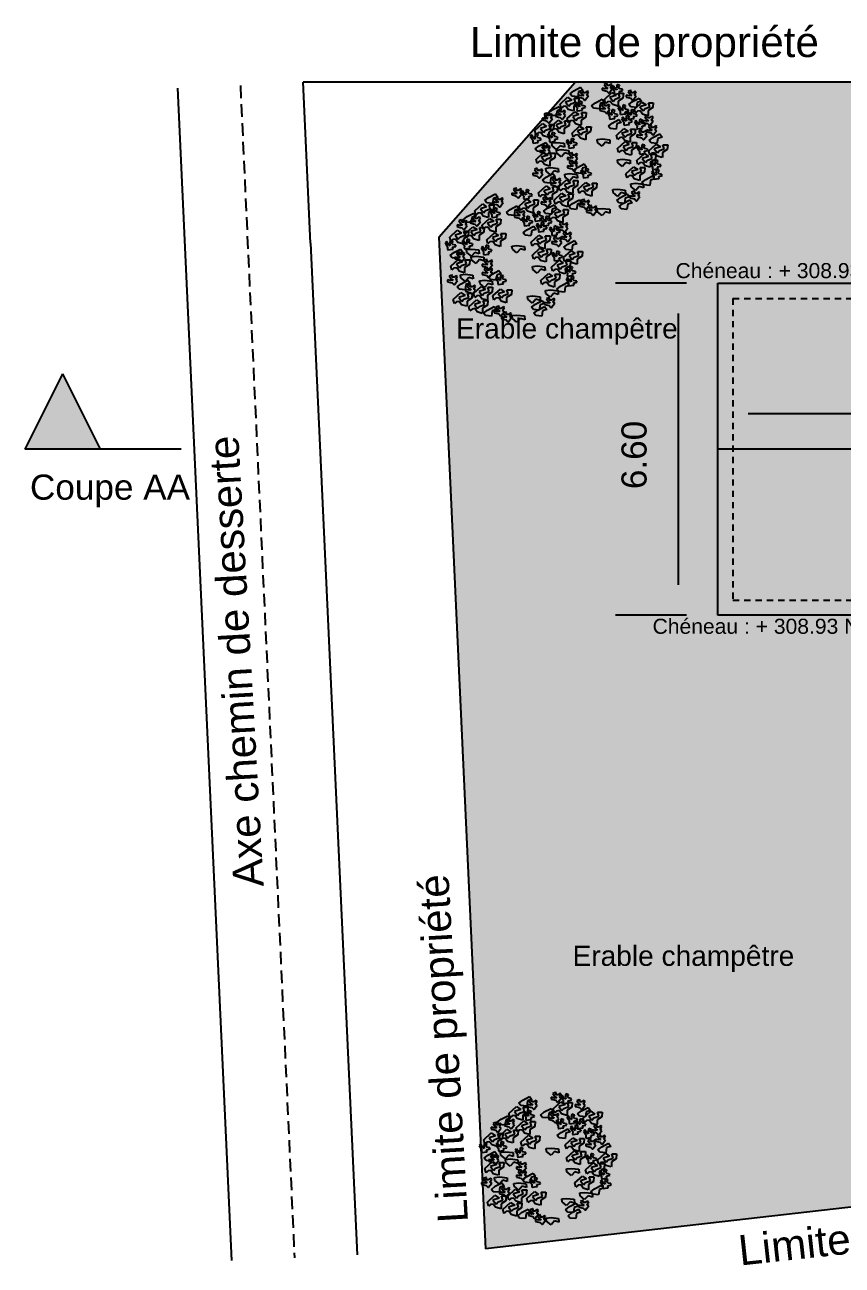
# Model space of a CAD drawing. Header units: millimetres. Extents: x 2330.9 to 2374, y 1703.3 to 1732.6.
# Drawn here: x 2330.95 to 2347.2, y 1705.06 to 1729.74 of the extents above; entities that cross this region are included whole.
import ezdxf

# ---------------------------------------------------------------- set-up
doc = ezdxf.new("R2010")
doc.units = ezdxf.units.MM
doc.linetypes.add('CACHE', pattern=[0.375, 0.25, -0.125])
for name, color, linetype in [('Cotations', 1, 'Continuous'), ('Espaces verts', 82, 'Continuous'), ('LimitesCommunes', 6, 'Continuous'), ('LimitesLot', 5, 'Continuous'), ('Maison', 7, 'Continuous'), ('Texte', 7, 'Continuous')]:
    doc.layers.add(name, color=color, linetype=linetype)
doc.styles.get("Standard").update_dxf_attribs({"font": 'Arial.ttf'})
doc.dimstyles.new('ISO-25', dxfattribs={"dimtxt": 2.5, "dimasz": 2.5, "dimexe": 1.25, "dimexo": 0.625, "dimtad": 1, "dimtxsty": 'Standard', "dimcen": 2.5, "dimadec": 0, "dimazin": 0, "dimtfac": 1, "dimtmove": 0, "dimatfit": 3, "dimfxl": 1, "dimarcsym": 0})

# ---------------------------------------------------------------- blocks, each defined once
blk = doc.blocks.new('*D10')
at = {"layer": 'Cotations', "color": 0, "lineweight": -2, "transparency": 16777216}
for p, q in [((2344.734, 1721.92), (2344.734, 1723.257)), ((2360.234, 1721.92), (2360.234, 1723.257)), ((2345.334, 1722.007), (2359.634, 1722.007))]:
    blk.add_line(p, q, dxfattribs=at)
at = {"layer": 'Cotations', "color": 0, "transparency": 16777216}
for points in [[(2345.334, 1722.107), (2345.334, 1721.907), (2344.734, 1722.007)], [(2359.634, 1722.107), (2359.634, 1721.907), (2360.234, 1722.007)]]:
    blk.add_solid(points, dxfattribs=at)
at = {"layer": 'Defpoints', "color": 0, "transparency": 16777216}
for p in [(2360.234, 1722.007), (2344.734, 1721.295), (2360.234, 1721.295)]:
    blk.add_point(p, dxfattribs=at)
at = {"layer": 'Cotations', "color": 0, "transparency": 16777216, "insert": (2349.087, 1722.887), "char_height": 0.5, "attachment_point": 5}
blk.add_mtext('15.50', dxfattribs=at)
blk = doc.blocks.new('*D12')
at = {"layer": 'Cotations', "color": 0, "lineweight": -2, "transparency": 16777216}
for p, q in [((2344.109, 1724.595), (2342.698, 1724.595)), ((2343.948, 1718.595), (2343.948, 1723.995)), ((2344.109, 1717.995), (2342.698, 1717.995))]:
    blk.add_line(p, q, dxfattribs=at)
at = {"layer": 'Cotations', "color": 0, "transparency": 16777216}
for points in [[(2343.848, 1723.995), (2344.048, 1723.995), (2343.948, 1724.595)], [(2343.848, 1718.595), (2344.048, 1718.595), (2343.948, 1717.995)]]:
    blk.add_solid(points, dxfattribs=at)
at = {"layer": 'Defpoints', "color": 0, "transparency": 16777216}
for p in [(2343.948, 1724.595), (2344.734, 1724.595), (2344.734, 1717.995)]:
    blk.add_point(p, dxfattribs=at)
at = {"layer": 'Cotations', "color": 0, "transparency": 16777216, "insert": (2343.068, 1721.181), "char_height": 0.5, "attachment_point": 5, "rotation": 90}
blk.add_mtext('6.60', dxfattribs=at)
blk = doc.blocks.new('BRANCHO1', base_point=(16.66, 36.12))
for p, q in [((16.573, 36.15), (16.636, 36.208)), ((16.582, 36.116), (16.573, 36.15)), ((16.671, 36.184), (16.619, 36.168)), ((16.619, 36.168), (16.645, 36.134)), ((16.636, 36.208), (16.671, 36.184)), ((16.645, 36.134), (16.662, 36.153)), ((16.662, 36.153), (16.702, 36.168)), ((16.728, 36.162), (16.688, 36.137)), ((16.688, 36.137), (16.688, 36.101)), ((16.702, 36.168), (16.691, 36.202)), ((16.691, 36.202), (16.731, 36.202)), ((16.731, 36.202), (16.728, 36.162)), ((16.599, 36.131), (16.582, 36.116)), ((16.622, 36.134), (16.599, 36.131)), ((16.642, 36.107), (16.622, 36.134)), ((16.685, 36.094), (16.642, 36.107)), ((16.688, 36.101), (16.685, 36.094))]:
    blk.add_line(p, q)
blk = doc.blocks.new('BRANCHO2', base_point=(16.83, 36.07))
for p, q in [((16.783, 36.097), (16.824, 36.101)), ((16.786, 36.072), (16.783, 36.097)), ((16.824, 36.041), (16.786, 36.072)), ((16.824, 36.101), (16.887, 36.094)), ((16.853, 36.073), (16.824, 36.041)), ((16.889, 36.062), (16.853, 36.073)), ((16.887, 36.094), (16.889, 36.062))]:
    blk.add_line(p, q)
blk = doc.blocks.new('BRANCHO3', base_point=(16.71, 35.96))
for p, q in [((16.69, 36.035), (16.67, 36.026)), ((16.696, 36.032), (16.69, 36.035)), ((16.693, 36.016), (16.696, 36.032)), ((16.655, 35.995), (16.655, 35.979)), ((16.684, 35.989), (16.655, 35.995)), ((16.655, 35.979), (16.681, 35.973)), ((16.67, 36.026), (16.687, 36.001)), ((16.681, 35.973), (16.693, 35.97)), ((16.701, 35.992), (16.684, 35.989)), ((16.687, 36.001), (16.701, 35.992)), ((16.71, 36.016), (16.693, 36.016)), ((16.693, 35.97), (16.707, 35.955)), ((16.707, 35.955), (16.713, 35.955)), ((16.73, 36.029), (16.71, 36.016)), ((16.713, 35.955), (16.724, 35.97)), ((16.724, 35.998), (16.739, 36.023)), ((16.739, 35.989), (16.724, 35.998)), ((16.724, 35.97), (16.739, 35.989)), ((16.739, 36.023), (16.73, 36.029))]:
    blk.add_line(p, q)

msp = doc.modelspace()

# ---------------------------------------------------------------- hatches: boundary and pattern name
at = {"layer": 'Espaces verts', "transparency": 33554508}
h = msp.add_hatch(color=256, dxfattribs=at)
h.dxf.hatch_style = 1
h.paths.add_polyline_path([(2339.189, 1725.531), (2340.117, 1705.404), (2360.086, 1707.692), (2359.46, 1713.71), (2360.389, 1713.808), (2359.941, 1718.012), (2356.741, 1718.012), (2356.741, 1715.512), (2348.241, 1715.512), (2348.241, 1718.012), (2344.741, 1718.012), (2344.741, 1724.612), (2347.641, 1724.612), (2347.641, 1728.612), (2341.899, 1728.612)])
at = {"layer": 'Maison', "true_color": 0x991b1e, "transparency": 33554508}
h = msp.add_hatch(color=244, dxfattribs=at)
h.dxf.hatch_style = 1
h.paths.add_polyline_path([(2360.234, 1724.595), (2344.734, 1724.595), (2344.734, 1721.295), (2360.234, 1721.295)])
h.paths.add_polyline_path([(2360.234, 1721.295), (2344.734, 1721.295), (2344.734, 1717.995), (2348.234, 1717.995), (2348.234, 1715.495), (2356.734, 1715.495), (2356.734, 1717.995), (2360.234, 1717.995)])
h.paths.add_polyline_path([(2356.734, 1728.595), (2347.634, 1728.595), (2347.634, 1724.595), (2356.734, 1724.595)])
h.paths.add_polyline_path([(2363.386, 1724.295), (2360.234, 1724.295), (2360.234, 1718.295), (2364.005, 1718.295)])
at = {"layer": 'Texte', "true_color": 0x939598, "transparency": 33554508}
h = msp.add_hatch(dxfattribs=at)
h.set_pattern_fill('ANGLE', color=252)
h.set_pattern_definition([(0, (0, 0), (0, 6.985), [5.08, -1.905]), (90, (0, 0), (-6.985, 4e-16), [5.08, -1.905])])
h.paths.add_polyline_path([(2331.7, 1722.795), (2330.95, 1721.295), (2332.45, 1721.295)])
h = msp.add_hatch(color=252, dxfattribs=at)
h.dxf.hatch_style = 1
h.paths.add_polyline_path([(2331.7, 1722.795), (2330.95, 1721.295), (2332.45, 1721.295)])

# ---------------------------------------------------------------- linework, layer by layer
at = {"layer": 'LimitesCommunes', "transparency": 33554636}
msp.add_line((2333.988, 1728.479), (2335.063, 1705.158), dxfattribs=at)
at = {"layer": 'LimitesCommunes', "linetype": 'CACHE'}
msp.add_line((2335.236, 1728.531), (2336.312, 1705.212), dxfattribs=at)
at = {"layer": 'LimitesCommunes'}
for p, q in [((2341.892, 1728.595), (2336.485, 1728.595)), ((2336.632, 1725.397), (2336.485, 1728.595)), ((2336.632, 1725.397), (2337.561, 1705.269))]:
    msp.add_line(p, q, dxfattribs=at)
at = {"layer": 'LimitesLot'}
for p, q in [((2339.182, 1725.515), (2341.892, 1728.595)), ((2362.942, 1728.595), (2341.892, 1728.595)), ((2339.182, 1725.515), (2340.11, 1705.387)), ((2360.08, 1707.676), (2340.11, 1705.387))]:
    msp.add_line(p, q, dxfattribs=at)
at = {"layer": 'Maison'}
for p, q in [((2344.734, 1717.995), (2344.734, 1724.595)), ((2344.734, 1724.595), (2360.234, 1724.595)), ((2360.234, 1721.295), (2344.734, 1721.295)), ((2348.234, 1717.995), (2344.734, 1717.995))]:
    msp.add_line(p, q, dxfattribs=at)
at = {"layer": 'Maison', "linetype": 'CACHE', "ltscale": 0.5, "transparency": 33554636}
for p, q in [((2345.031, 1724.295), (2359.934, 1724.295)), ((2345.031, 1724.295), (2345.031, 1718.295)), ((2345.031, 1718.295), (2348.534, 1718.295))]:
    msp.add_line(p, q, dxfattribs=at)
at = {"layer": 'Texte', "transparency": 33554636}
for p, q in [((2331.7, 1722.795), (2330.95, 1721.295)), ((2331.7, 1722.795), (2332.45, 1721.295)), ((2334.059, 1721.295), (2330.95, 1721.295))]:
    msp.add_line(p, q, dxfattribs=at)

# ---------------------------------------------------------------- block references
at = {"layer": 'Espaces verts', "transparency": 33554636}
for name, p, xscale, yscale, zscale, rotation in [('BRANCHO2', (2341.921, 1728.372), 2.383188453260404, 2.383188453260404, 2.383188453260404, 33.69006752598447), ('BRANCHO3', (2342.683, 1728.372), 2.383188453260406, 2.383188453260406, 2.383188453260406, 315.0000000000102), ('BRANCHO3', (2341.944, 1728.038), 2.383188453260406, 2.383188453260406, 2.383188453260406, 315.0000000000102), ('BRANCHO2', (2342.35, 1728.134), 2.383188453260404, 2.383188453260404, 2.383188453260404, 33.69006752598447), ('BRANCHO2', (2343.088, 1728.158), 2.383188453260404, 2.383188453260404, 2.383188453260404, 33.69006752598447), ('BRANCHO2', (2341.492, 1727.991), 2.383188453260404, 2.383188453260404, 2.383188453260404, 33.69006752598447), ('BRANCHO3', (2342.588, 1727.872), 2.383188453260406, 2.383188453260406, 2.383188453260406, 315.0000000000102), ('BRANCHO3', (2342.802, 1727.967), 2.383188453260406, 2.383188453260406, 2.383188453260406, 315.0000000000102), ('BRANCHO3', (2342.969, 1727.872), 2.383188453260406, 2.383188453260406, 2.383188453260406, 315.0000000000102), ('BRANCHO2', (2342.683, 1727.729), 2.383188453260404, 2.383188453260404, 2.383188453260404, 33.69006752598447), ('BRANCHO3', (2342.874, 1727.752), 2.383188453260406, 2.383188453260406, 2.383188453260406, 315.0000000000102), ('BRANCHO3', (2343.136, 1727.681), 2.383188453260406, 2.383188453260406, 2.383188453260406, 315.0000000000102), ('BRANCHO3', (2341.063, 1727.395), 2.383188453260406, 2.383188453260406, 2.383188453260406, 315.0000000000102), ('BRANCHO3', (2341.396, 1727.419), 2.383188453260406, 2.383188453260406, 2.383188453260406, 315.0000000000102), ('BRANCHO3', (2341.778, 1727.3), 2.383188453260406, 2.383188453260406, 2.383188453260406, 315.0000000000102), ('BRANCHO2', (2343.494, 1727.443), 2.383188453260404, 2.383188453260404, 2.383188453260404, 33.69006752598447), ('BRANCHO2', (2341.23, 1727.276), 2.383188453260404, 2.383188453260404, 2.383188453260404, 33.69006752598447), ('BRANCHO3', (2343.184, 1727.181), 2.383188453260406, 2.383188453260406, 2.383188453260406, 315.0000000000102), ('BRANCHO3', (2343.446, 1726.871), 2.383188453260406, 2.383188453260406, 2.383188453260406, 315.0000000000102), ('BRANCHO2', (2341.372, 1726.656), 2.383188453260404, 2.383188453260404, 2.383188453260404, 33.69006752598447), ('BRANCHO2', (2341.992, 1726.847), 2.383188453260404, 2.383188453260404, 2.383188453260404, 33.69006752598447), ('BRANCHO3', (2342.064, 1726.704), 2.383188453260406, 2.383188453260406, 2.383188453260406, 315.0000000000102), ('BRANCHO2', (2343.351, 1726.609), 2.383188453260404, 2.383188453260404, 2.383188453260404, 33.69006752598447), ('BRANCHO3', (2343.47, 1726.68), 2.383188453260406, 2.383188453260406, 2.383188453260406, 315.0000000000102), ('BRANCHO3', (2340.882, 1726.284), 2.383188453260406, 2.383188453260406, 2.383188453260406, 315.0000000000102), ('BRANCHO2', (2340.226, 1726.25), 2.383188453260404, 2.383188453260404, 2.383188453260404, 33.69006752598447), ('BRANCHO2', (2341.897, 1726.132), 2.383188453260404, 2.383188453260404, 2.383188453260404, 33.69006752598447), ('BRANCHO2', (2342.85, 1726.251), 2.383188453260404, 2.383188453260404, 2.383188453260404, 33.69006752598447), ('BRANCHO2', (2342.898, 1726.132), 2.383188453260404, 2.383188453260404, 2.383188453260404, 33.69006752598447), ('BRANCHO2', (2339.797, 1725.869), 2.383188453260404, 2.383188453260404, 2.383188453260404, 33.69006752598447), ('BRANCHO3', (2340.25, 1725.916), 2.383188453260406, 2.383188453260406, 2.383188453260406, 315.0000000000102), ('BRANCHO2', (2340.655, 1726.012), 2.383188453260404, 2.383188453260404, 2.383188453260404, 33.69006752598447), ('BRANCHO3', (2341.108, 1725.845), 2.383188453260406, 2.383188453260406, 2.383188453260406, 315.0000000000102), ('BRANCHO2', (2341.394, 1726.036), 2.383188453260404, 2.383188453260404, 2.383188453260404, 33.69006752598447), ('BRANCHO3', (2340.893, 1725.75), 2.383188453260406, 2.383188453260406, 2.383188453260406, 315.0000000000102), ('BRANCHO3', (2341.179, 1725.631), 2.383188453260406, 2.383188453260406, 2.383188453260406, 315.0000000000102), ('BRANCHO3', (2341.275, 1725.75), 2.383188453260406, 2.383188453260406, 2.383188453260406, 315.0000000000102), ('BRANCHO3', (2341.441, 1725.559), 2.383188453260406, 2.383188453260406, 2.383188453260406, 315.0000000000102), ('BRANCHO3', (2339.702, 1725.297), 2.383188453260406, 2.383188453260406, 2.383188453260406, 315.0000000000102), ('BRANCHO2', (2340.989, 1725.607), 2.383188453260404, 2.383188453260404, 2.383188453260404, 33.69006752598447), ('BRANCHO3', (2339.368, 1725.273), 2.383188453260406, 2.383188453260406, 2.383188453260406, 315.0000000000102), ('BRANCHO2', (2339.535, 1725.154), 2.383188453260404, 2.383188453260404, 2.383188453260404, 33.69006752598447), ('BRANCHO3', (2340.083, 1725.178), 2.383188453260406, 2.383188453260406, 2.383188453260406, 315.0000000000102), ('BRANCHO3', (2341.489, 1725.059), 2.383188453260406, 2.383188453260406, 2.383188453260406, 315.0000000000102), ('BRANCHO2', (2341.799, 1725.321), 2.383188453260404, 2.383188453260404, 2.383188453260404, 33.69006752598447), ('BRANCHO2', (2340.297, 1724.725), 2.383188453260404, 2.383188453260404, 2.383188453260404, 33.69006752598447), ('BRANCHO3', (2340.369, 1724.582), 2.383188453260406, 2.383188453260406, 2.383188453260406, 315.0000000000102), ('BRANCHO3', (2341.751, 1724.749), 2.383188453260406, 2.383188453260406, 2.383188453260406, 315.0000000000102), ('BRANCHO3', (2341.775, 1724.558), 2.383188453260406, 2.383188453260406, 2.383188453260406, 315.0000000000102), ('BRANCHO2', (2339.678, 1724.534), 2.383188453260404, 2.383188453260404, 2.383188453260404, 33.69006752598447), ('BRANCHO2', (2341.656, 1724.487), 2.383188453260404, 2.383188453260404, 2.383188453260404, 33.69006752598447), ('BRANCHO2', (2340.202, 1724.01), 2.383188453260404, 2.383188453260404, 2.383188453260404, 33.69006752598447), ('BRANCHO2', (2341.155, 1724.129), 2.383188453260404, 2.383188453260404, 2.383188453260404, 33.69006752598447), ('BRANCHO2', (2341.203, 1724.01), 2.383188453260404, 2.383188453260404, 2.383188453260404, 33.69006752598447), ('BRANCHO3', (2341.667, 1708.295), 2.383188453260406, 2.383188453260406, 2.383188453260406, 315.0000000000102), ('BRANCHO2', (2340.904, 1708.295), 2.383188453260404, 2.383188453260404, 2.383188453260404, 33.69006752598447), ('BRANCHO2', (2340.475, 1707.914), 2.383188453260404, 2.383188453260404, 2.383188453260404, 33.69006752598447), ('BRANCHO3', (2340.928, 1707.961), 2.383188453260406, 2.383188453260406, 2.383188453260406, 315.0000000000102), ('BRANCHO2', (2341.333, 1708.057), 2.383188453260404, 2.383188453260404, 2.383188453260404, 33.69006752598447), ('BRANCHO3', (2341.571, 1707.794), 2.383188453260406, 2.383188453260406, 2.383188453260406, 315.0000000000102), ('BRANCHO3', (2341.786, 1707.89), 2.383188453260406, 2.383188453260406, 2.383188453260406, 315.0000000000102), ('BRANCHO3', (2341.953, 1707.794), 2.383188453260406, 2.383188453260406, 2.383188453260406, 315.0000000000102), ('BRANCHO2', (2342.072, 1708.08), 2.383188453260404, 2.383188453260404, 2.383188453260404, 33.69006752598447), ('BRANCHO2', (2341.667, 1707.651), 2.383188453260404, 2.383188453260404, 2.383188453260404, 33.69006752598447), ('BRANCHO3', (2341.857, 1707.675), 2.383188453260406, 2.383188453260406, 2.383188453260406, 315.0000000000102), ('BRANCHO3', (2342.119, 1707.604), 2.383188453260406, 2.383188453260406, 2.383188453260406, 315.0000000000102), ('BRANCHO3', (2340.046, 1707.318), 2.383188453260406, 2.383188453260406, 2.383188453260406, 315.0000000000102), ('BRANCHO3', (2340.38, 1707.342), 2.383188453260406, 2.383188453260406, 2.383188453260406, 315.0000000000102), ('BRANCHO2', (2342.477, 1707.365), 2.383188453260404, 2.383188453260404, 2.383188453260404, 33.69006752598447), ('BRANCHO2', (2340.213, 1707.199), 2.383188453260404, 2.383188453260404, 2.383188453260404, 33.69006752598447), ('BRANCHO3', (2340.761, 1707.223), 2.383188453260406, 2.383188453260406, 2.383188453260406, 315.0000000000102), ('BRANCHO3', (2342.167, 1707.103), 2.383188453260406, 2.383188453260406, 2.383188453260406, 315.0000000000102), ('BRANCHO3', (2342.429, 1706.794), 2.383188453260406, 2.383188453260406, 2.383188453260406, 315.0000000000102), ('BRANCHO2', (2340.976, 1706.77), 2.383188453260404, 2.383188453260404, 2.383188453260404, 33.69006752598447), ('BRANCHO3', (2341.047, 1706.627), 2.383188453260406, 2.383188453260406, 2.383188453260406, 315.0000000000102), ('BRANCHO3', (2342.453, 1706.603), 2.383188453260406, 2.383188453260406, 2.383188453260406, 315.0000000000102), ('BRANCHO2', (2340.356, 1706.579), 2.383188453260404, 2.383188453260404, 2.383188453260404, 33.69006752598447), ('BRANCHO2', (2342.334, 1706.531), 2.383188453260404, 2.383188453260404, 2.383188453260404, 33.69006752598447), ('BRANCHO2', (2341.833, 1706.174), 2.383188453260404, 2.383188453260404, 2.383188453260404, 33.69006752598447), ('BRANCHO2', (2340.88, 1706.055), 2.383188453260404, 2.383188453260404, 2.383188453260404, 33.69006752598447), ('BRANCHO2', (2341.881, 1706.055), 2.383188453260404, 2.383188453260404, 2.383188453260404, 33.69006752598447)]:
    msp.add_blockref(name, p, dxfattribs=dict(at, xscale=xscale, yscale=yscale, zscale=zscale, rotation=rotation))
at = {"layer": 'Espaces verts', "transparency": 33554636, "xscale": 2.383188453260405, "yscale": 2.383188453260405, "zscale": 2.383188453260405}
for name, p in [('BRANCHO3', (2342.564, 1728.396)), ('BRANCHO1', (2341.801, 1728.086)), ('BRANCHO3', (2342.087, 1728.253)), ('BRANCHO1', (2342.683, 1728.181)), ('BRANCHO3', (2343.041, 1728.253)), ('BRANCHO3', (2341.635, 1727.872)), ('BRANCHO1', (2341.944, 1727.8)), ('BRANCHO3', (2342.516, 1727.991)), ('BRANCHO1', (2343.279, 1727.991)), ('BRANCHO1', (2341.301, 1727.562)), ('BRANCHO3', (2341.372, 1727.8)), ('BRANCHO1', (2341.611, 1727.633)), ('BRANCHO3', (2343.374, 1727.752)), ('BRANCHO3', (2343.446, 1727.562)), ('BRANCHO1', (2342.04, 1727.514)), ('BRANCHO1', (2342.922, 1727.466)), ('BRANCHO3', (2343.255, 1727.466)), ('BRANCHO3', (2341.325, 1727.157)), ('BRANCHO2', (2341.539, 1727.324)), ('BRANCHO2', (2341.635, 1727.181)), ('BRANCHO2', (2342.445, 1727.395)), ('BRANCHO1', (2342.945, 1727.204)), ('BRANCHO1', (2343.565, 1727.157)), ('BRANCHO1', (2341.325, 1726.99)), ('BRANCHO3', (2341.873, 1727.014)), ('BRANCHO3', (2341.873, 1726.847)), ('BRANCHO2', (2342.85, 1726.99)), ('BRANCHO1', (2343.327, 1726.966)), ('BRANCHO3', (2341.182, 1726.704)), ('BRANCHO2', (2341.42, 1726.823)), ('BRANCHO2', (2341.801, 1726.704)), ('BRANCHO1', (2343.112, 1726.704)), ('BRANCHO1', (2341.372, 1726.323)), ('BRANCHO3', (2341.539, 1726.513)), ('BRANCHO1', (2341.778, 1726.442)), ('BRANCHO1', (2342.159, 1726.394)), ('BRANCHO2', (2343.112, 1726.513)), ('BRANCHO3', (2340.393, 1726.131)), ('BRANCHO3', (2340.763, 1726.308)), ('BRANCHO1', (2340.989, 1726.059)), ('BRANCHO3', (2341.346, 1726.131)), ('BRANCHO1', (2341.682, 1726.18)), ('BRANCHO3', (2342.111, 1726.084)), ('BRANCHO2', (2342.755, 1726.394)), ('BRANCHO3', (2343.112, 1726.251)), ('BRANCHO1', (2340.107, 1725.964)), ('BRANCHO3', (2340.822, 1725.869)), ('BRANCHO1', (2341.584, 1725.869)), ('BRANCHO3', (2342.254, 1725.965)), ('BRANCHO2', (2342.445, 1726.013)), ('BRANCHO3', (2339.678, 1725.678)), ('BRANCHO3', (2339.94, 1725.75)), ('BRANCHO1', (2340.25, 1725.678)), ('BRANCHO3', (2341.68, 1725.631)), ('BRANCHO1', (2339.606, 1725.44)), ('BRANCHO1', (2339.916, 1725.511)), ('BRANCHO1', (2340.345, 1725.392)), ('BRANCHO1', (2341.227, 1725.345)), ('BRANCHO3', (2341.561, 1725.345)), ('BRANCHO3', (2341.751, 1725.44)), ('BRANCHO2', (2339.845, 1725.202)), ('BRANCHO2', (2340.75, 1725.273)), ('BRANCHO1', (2341.251, 1725.082)), ('BRANCHO1', (2339.63, 1724.868)), ('BRANCHO3', (2339.63, 1725.035)), ('BRANCHO2', (2339.94, 1725.059)), ('BRANCHO3', (2340.178, 1724.892)), ('BRANCHO1', (2341.632, 1724.844)), ('BRANCHO1', (2341.87, 1725.035)), ('BRANCHO2', (2339.725, 1724.701)), ('BRANCHO3', (2340.178, 1724.725)), ('BRANCHO2', (2341.155, 1724.868)), ('BRANCHO1', (2341.418, 1724.582)), ('BRANCHO3', (2339.487, 1724.582)), ('BRANCHO3', (2339.845, 1724.391)), ('BRANCHO1', (2340.083, 1724.32)), ('BRANCHO2', (2340.107, 1724.582)), ('BRANCHO1', (2339.678, 1724.201)), ('BRANCHO1', (2340.464, 1724.272)), ('BRANCHO2', (2341.06, 1724.272)), ('BRANCHO3', (2341.418, 1724.129)), ('BRANCHO2', (2341.418, 1724.391)), ('BRANCHO1', (2339.988, 1724.058)), ('BRANCHO3', (2340.417, 1723.962)), ('BRANCHO3', (2340.56, 1723.843)), ('BRANCHO2', (2340.75, 1723.891)), ('BRANCHO3', (2341.548, 1708.319)), ('BRANCHO3', (2341.071, 1708.176)), ('BRANCHO1', (2341.667, 1708.104)), ('BRANCHO3', (2342.024, 1708.176)), ('BRANCHO1', (2340.785, 1708.009)), ('BRANCHO3', (2341.5, 1707.914)), ('BRANCHO1', (2342.262, 1707.914)), ('BRANCHO3', (2340.356, 1707.723)), ('BRANCHO1', (2340.594, 1707.556)), ('BRANCHO3', (2340.618, 1707.794)), ('BRANCHO1', (2340.928, 1707.723)), ('BRANCHO3', (2342.358, 1707.675)), ('BRANCHO1', (2340.284, 1707.485)), ('BRANCHO1', (2341.023, 1707.437)), ('BRANCHO1', (2341.905, 1707.389)), ('BRANCHO3', (2342.239, 1707.389)), ('BRANCHO3', (2342.429, 1707.485)), ('BRANCHO3', (2340.308, 1707.08)), ('BRANCHO2', (2340.523, 1707.246)), ('BRANCHO2', (2341.428, 1707.318)), ('BRANCHO1', (2341.929, 1707.127)), ('BRANCHO1', (2342.548, 1707.08)), ('BRANCHO1', (2340.308, 1706.913)), ('BRANCHO2', (2340.618, 1707.103)), ('BRANCHO3', (2340.856, 1706.937)), ('BRANCHO1', (2342.31, 1706.889)), ('BRANCHO3', (2340.165, 1706.627)), ('BRANCHO2', (2340.404, 1706.746)), ('BRANCHO3', (2340.856, 1706.77)), ('BRANCHO2', (2341.833, 1706.913)), ('BRANCHO1', (2342.096, 1706.627)), ('BRANCHO3', (2340.523, 1706.436)), ('BRANCHO1', (2340.761, 1706.365)), ('BRANCHO2', (2340.785, 1706.627)), ('BRANCHO1', (2341.142, 1706.317)), ('BRANCHO1', (2340.356, 1706.245)), ('BRANCHO1', (2340.666, 1706.102)), ('BRANCHO2', (2341.738, 1706.317)), ('BRANCHO3', (2342.096, 1706.174)), ('BRANCHO2', (2342.096, 1706.436)), ('BRANCHO3', (2341.095, 1706.007)), ('BRANCHO3', (2341.238, 1705.888)), ('BRANCHO2', (2341.428, 1705.936))]:
    msp.add_blockref(name, p, dxfattribs=at)

# ---------------------------------------------------------------- texts
at = {"layer": 'Texte', "attachment_point": 1}
for s, width, heights, insert, char_height in [('Limite de propriété', 14.37275, [2.279], (2339.8, 1729.696), 0.6), ('Chéneau : + 308.93 NGF', 4.84602, [0.371], (2343.891, 1724.998), 0.3)]:
    msp.add_mtext_dynamic_manual_height_columns(s, width=width, gutter_width=12.5, heights=heights, dxfattribs=dict(at, insert=insert, char_height=char_height))
at = {"layer": 'Texte', "transparency": 33554636, "attachment_point": 1}
for s, width, heights, insert, char_height in [('Erable champêtre', 4.58216, [0.551], (2339.524, 1723.897), 0.4), ('Coupe AA', 4.63344, [0.702], (2331.052, 1720.791), 0.5), ('Chéneau : + 308.93 NGF', 4.90307, [0.449], (2343.434, 1717.923), 0.3), ('Erable champêtre', 4.58216, [0.551], (2341.842, 1711.417), 0.4)]:
    msp.add_mtext_dynamic_manual_height_columns(s, width=width, gutter_width=12.5, heights=heights, dxfattribs=dict(at, insert=insert, char_height=char_height))
at = {"layer": 'Texte', "char_height": 0.6, "attachment_point": 1}
for s, width, heights, insert, rotation in [('Axe chemin de desserte', 14.37275, [2.279], (2335.101, 1712.568), 93.2205), ('Limite de propriété', 14.37275, [2.279], (2339.165, 1705.889), 93.2205), ('Limite de lot', 5.27482, [1.105], (2345.111, 1705.652), 6.2262)]:
    msp.add_mtext_dynamic_manual_height_columns(s, width=width, gutter_width=12.5, heights=heights, dxfattribs=dict(at, insert=insert, rotation=rotation))

# ---------------------------------------------------------------- dimensions: what is measured, and where the dimension line sits
at = {"layer": 'Cotations'}
for base, p1, p2, angle, picture, middle in [((2343.948, 1724.595), (2344.734, 1717.995), (2344.734, 1724.595), 90, '*D12', (2343.948, 1721.181)), ((2360.234, 1722.007), (2344.734, 1721.295), (2360.234, 1721.295), 360, '*D10', (2349.087, 1722.007))]:
    dim = msp.add_linear_dim(base=base, p1=p1, p2=p2, angle=angle, dimstyle='ISO-25', override={"dimtxt": 0.5, "dimasz": 0.6, "dimzin": 0, "dimdsep": 46}, dxfattribs=at)
    dim.commit()
    dim.dimension.update_dxf_attribs({"geometry": picture, "text_midpoint": middle, "dimtype": 161})

doc.saveas('drawing.dxf')
